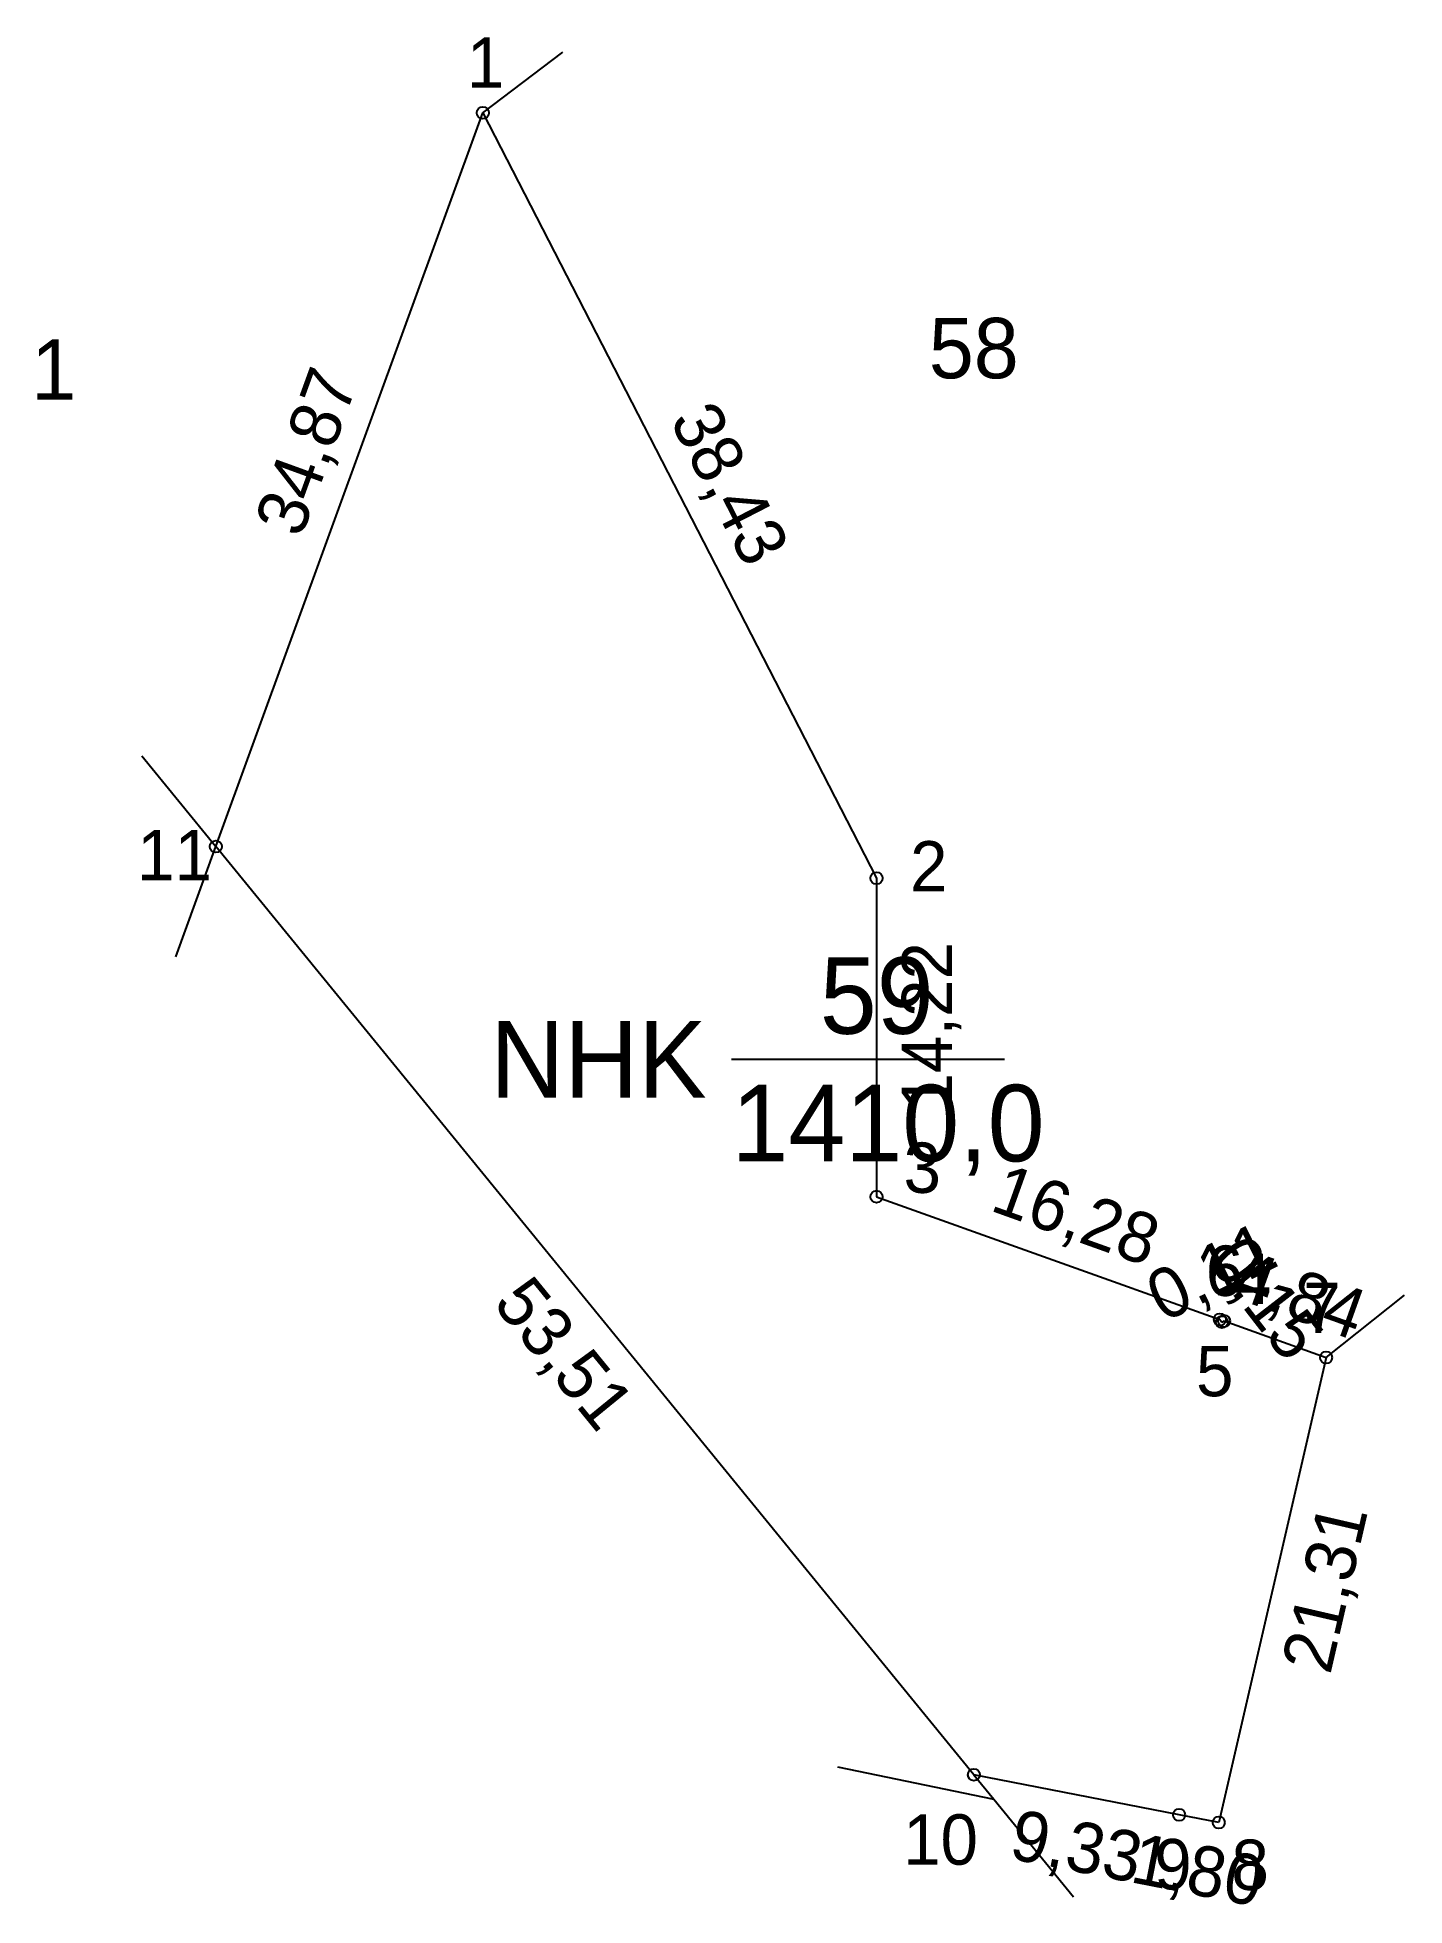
# Model space of a CAD drawing. Extents: x 551704.1 to 551765.2, y 1821891.9 to 1821975.4.
import ezdxf

# ---------------------------------------------------------------- set-up
doc = ezdxf.new("R2010")
doc.units = 0
for name, color, linetype in [('Level 10', 7, 'Continuous'), ('Level 17', 7, 'Continuous'), ('Level 42', 7, 'Continuous'), ('Level 43', 7, 'Continuous'), ('Level 44', 7, 'Continuous'), ('Level 45', 7, 'Continuous'), ('Level 46', 7, 'Continuous')]:
    doc.layers.add(name, color=color, linetype=linetype)

msp = doc.modelspace()

# ---------------------------------------------------------------- linework, layer by layer
at = {"layer": 'Level 10'}
for p, q in [((551712.084, 1821939.231), (551724, 1821972)), ((551724, 1821972), (551741.581, 1821937.822)), ((551745.928, 1821897.786), (551712.084, 1821939.231)), ((551741.581, 1821937.822), (551741.581, 1821923.597)), ((551741.581, 1821923.597), (551756.911, 1821918.115)), ((551756.911, 1821918.115), (551757, 1821918)), ((551757, 1821918), (551757.097, 1821918.048)), ((551757.097, 1821918.048), (551761.651, 1821916.42)), ((551761.651, 1821916.42), (551756.858, 1821895.651)), ((551755.087, 1821895.997), (551745.928, 1821897.786)), ((551756.858, 1821895.651), (551755.087, 1821895.997))]:
    msp.add_line(p, q, dxfattribs=at)
at = {"layer": 'Level 17'}
for centre in [(551724, 1821972), (551712.084, 1821939.231), (551741.581, 1821937.822), (551741.581, 1821923.597), (551756.911, 1821918.115), (551757, 1821918), (551757.097, 1821918.048), (551761.651, 1821916.42), (551745.928, 1821897.786), (551755.087, 1821895.997), (551756.858, 1821895.651)]:
    msp.add_circle(centre, 0.27, dxfattribs=at)
at = {"layer": 'Level 44'}
for p, q in [((551724, 1821972), (551727.579, 1821974.708)), ((551708.774, 1821943.284), (551712.084, 1821939.231)), ((551710.296, 1821934.313), (551712.084, 1821939.231)), ((551761.651, 1821916.42), (551765.158, 1821919.199)), ((551739.837, 1821898.137), (551746.821, 1821896.692)), ((551745.928, 1821897.786), (551746.821, 1821896.692)), ((551745.928, 1821897.786), (551746.821, 1821896.692)), ((551746.821, 1821896.692), (551750.378, 1821892.336))]:
    msp.add_line(p, q, dxfattribs=at)
at = {"layer": 'Level 45'}
msp.add_line((551735.103, 1821929.733), (551747.286, 1821929.733), dxfattribs=at)

# ---------------------------------------------------------------- texts
at = {"layer": 'Level 42'}
for s, rotation, p in [('34,87', 70.01689, (551715.882, 1821952.965)), ('38,43', 297.22107, (551732.322, 1821958.279)), ('14,22', 90, (551744.953, 1821927.446)), ('16,28', 340.32298, (551746.584, 1821923.002)), ('0,11', 26.32829, (551754.391, 1821917.963)), ('0,15', 307.73676, (551756.32, 1821920.715)), ('4,84', 340.32864, (551757.366, 1821919.145)), ('53,51', 309.23509, (551724.405, 1821918.811)), ('21,31', 77.00498, (551761.833, 1821902.213)), ('9,33', 348.94774, (551747.434, 1821894.056)), ('1,80', 348.94538, (551752.839, 1821893.001))]:
    msp.add_text(s, height=2.2479, rotation=rotation, dxfattribs=at).set_placement(p)
at = {"layer": 'Level 43'}
for s, height, p in [('1', 2.248, (551723.289, 1821973.119)), ('11', 2.2479, (551708.563, 1821937.731)), ('2', 2.248, (551743.077, 1821937.227)), ('3', 2.248, (551742.785, 1821923.768)), ('6', 2.248, (551756.278, 1821919.168)), ('4', 2.248, (551757.536, 1821918.81)), ('7', 2.248, (551760.631, 1821917.514)), ('5', 2.248, (551755.844, 1821914.686)), ('10', 2.2479, (551742.765, 1821893.769)), ('9', 2.248, (551753.979, 1821892.667)), ('8', 2.248, (551757.427, 1821892.641))]:
    msp.add_text(s, height=height, dxfattribs=at).set_placement(p)
at = {"layer": 'Level 45'}
for s, p in [('59', (551739.047, 1821930.872)), ('NHK', (551724.338, 1821928.024)), ('1410,0', (551735.104, 1821925.176))]:
    msp.add_text(s, height=3.4181, dxfattribs=at).set_placement(p)
at = {"layer": 'Level 46'}
for s, height, p in [('58', 2.6974, (551743.916, 1821960.143)), ('1', 2.697, (551703.839, 1821959.183))]:
    msp.add_text(s, height=height, dxfattribs=at).set_placement(p)

doc.saveas('drawing.dxf')
